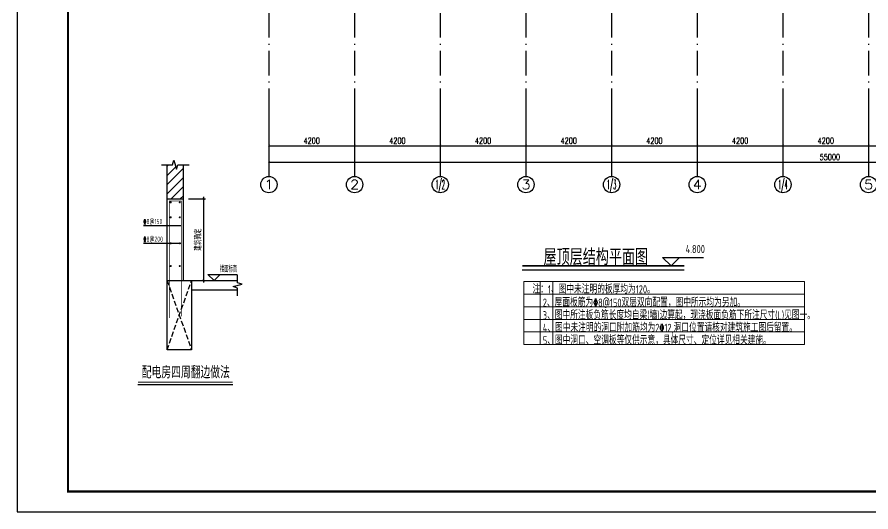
# Model space of a CAD drawing. Extents: x 169490 to 7584583, y -2399407 to 1374371.
# Drawn here: x 1588051 to 1629908, y 718146 to 742389 of the extents above; entities that cross this region are included whole.
import ezdxf
from ezdxf.enums import TextEntityAlignment as Align

# ---------------------------------------------------------------- set-up
doc = ezdxf.new("R2010")
doc.units = 0
doc.header["$LTSCALE"] = 100
for name, pattern in [('D3轴线点划线', [18.5, 12, -3, 0.5, -3]), ('DASH', [0.35, 0.25, -0.1]), ('H3普通虚线', [4.2, 3, -1.2])]:
    doc.linetypes.add(name, pattern=pattern)
doc.layers.get('0').update_dxf_attribs({"linetype": 'CONTINUOUS'})
doc.layers.get('DEFPOINTS').update_dxf_attribs({"linetype": 'CONTINUOUS'})
for name, color, linetype in [('AXIS', 3, 'CONTINUOUS'), ('AXIS_TEXT', 4, 'CONTINUOUS'), ('C-AXIS(轴号)', 3, 'CONTINUOUS'), ('C-AXIS-T(字)', 7, 'CONTINUOUS'), ('C-DOTE', 8, 'D3轴线点划线'), ('DIM_ELEV', 3, 'CONTINUOUS'), ('NUM', 7, 'CONTINUOUS'), ('S-0-TEXT', 7, 'CONTINUOUS'), ('S-DETL-LINE1', 2, 'CONTINUOUS'), ('S-DETL-LINE2', 2, 'H3普通虚线'), ('S-SLAB-DIM', 92, 'CONTINUOUS'), ('TEXT', 7, 'CONTINUOUS'), ('THIN', 190, 'CONTINUOUS'), ('图框', 140, 'CONTINUOUS'), ('文字', 7, 'CONTINUOUS'), ('门编号', 6, 'CONTINUOUS')]:
    doc.layers.add(name, color=color, linetype=linetype)
for name, color, linetype, lineweight in [('rein', 10, 'CONTINUOUS', 18), ('S-1-TEXT', 7, 'CONTINUOUS', 18), ('S-COLU-LINE1', 6, 'CONTINUOUS', 18), ('砼柱', 2, 'CONTINUOUS', 35)]:
    doc.layers.add(name, color=color, linetype=linetype, lineweight=lineweight)
doc.styles.add('_TCH_AXIS', font='COMPLEX', dxfattribs={"bigfont": 'GBCBIG'})
doc.styles.add('_TCH_DIM', font='SIMPLEX', dxfattribs={"bigfont": 'GBCBIG'})
doc.styles.add('_TCH_DIM_T3', font='SIMPLEX.shx', dxfattribs={"width": 0.705882, "bigfont": 'GBCBIG.shx'})
doc.styles.add('COMPLEX', font='COMPLEX')
doc.styles.add('TSSD_Dimension', font='Tssdeng.shx', dxfattribs={"width": 0.7, "bigfont": 'tssdchn.shx'})
doc.styles.add('TSSD_Label', font='Tssdeng.shx', dxfattribs={"width": 0.7, "bigfont": 'hztxt.shx'})
doc.styles.add('TSSD_REIN', font='tssdeng.shx', dxfattribs={"width": 0.7, "bigfont": 'hztxt.shx'})
doc.dimstyles.new('_TCH_ARCH&&100', dxfattribs={"dimtxt": 297.5, "dimasz": 100, "dimexe": 250, "dimexo": 300, "dimgap": 100, "dimtad": 1, "dimdec": 0, "dimzin": 0, "dimdsep": 46, "dimtxsty": '_TCH_DIM_T3', "dimblk": 'ARCHTICK', "dimcen": 0.09, "dimclrt": 7, "dimazin": 2, "dimtfac": 1, "dimtdec": 0, "dimtix": 1, "dimtmove": 2, "dimatfit": 3, "dimfxl": 1, "dimtolj": 1, "dimtzin": 0, "dimarcsym": 0})
doc.dimstyles.new('TSSD_25_100', dxfattribs={"dimtxt": 300, "dimasz": 100, "dimexe": 100, "dimexo": 250, "dimgap": 100, "dimtad": 1, "dimdec": 0, "dimlfac": 0.25, "dimzin": 0, "dimdsep": 46, "dimtxsty": 'TSSD_Dimension', "dimblk": 'ARCHTICK', "dimcen": 0, "dimdle": 100, "dimclrt": 7, "dimadec": 0, "dimazin": 0, "dimtfac": 1, "dimtdec": 0, "dimtix": 1, "dimtmove": 2, "dimatfit": 3, "dimldrblk": 'ARCHTICK', "dimfxl": 1, "dimtolj": 1, "dimtzin": 0, "dimarcsym": 0})

# ---------------------------------------------------------------- blocks, each defined once
blk = doc.blocks.new('_ARCHTICK')
at = {"const_width": 0.15}
blk.add_lwpolyline([(-0.5, -0.5), (0.5, 0.5)], dxfattribs=at)
blk = doc.blocks.new('*D1707')
at = {"layer": 'AXIS', "color": 0, "lineweight": -2, "transparency": 16777216}
for p, q in [((1600395, 738283), (1600395, 735033)), ((1655395, 738283), (1655395, 735033)), ((1600395, 735283), (1655395, 735283))]:
    blk.add_line(p, q, dxfattribs=at)
at = {"layer": 'DEFPOINTS', "color": 0, "transparency": 16777216}
for p in [(1600395, 738583), (1655395, 738583), (1655395, 735283)]:
    blk.add_point(p, dxfattribs=at)
at = {"layer": 'AXIS', "color": 0, "lineweight": -2, "transparency": 16777216, "xscale": 100, "yscale": 100, "zscale": 100, "rotation": 180}
blk.add_blockref('_ARCHTICK', (1600395, 735283), dxfattribs=at)
at = {"layer": 'AXIS', "color": 0, "lineweight": -2, "transparency": 16777216, "xscale": 100, "yscale": 100, "zscale": 100}
blk.add_blockref('_ARCHTICK', (1655395, 735283), dxfattribs=at)
at = {"layer": 'AXIS', "color": 7, "transparency": 16777216, "insert": (1627895, 735532), "char_height": 297.5, "attachment_point": 5, "style": '_TCH_DIM_T3'}
blk.add_mtext('\\A1;55000', dxfattribs=at)
blk = doc.blocks.new('*D1711')
at = {"layer": 'AXIS', "color": 0, "lineweight": -2, "transparency": 16777216}
for p, q in [((1629795, 738283), (1629795, 735833)), ((1639195, 738283), (1639195, 735833)), ((1629795, 736083), (1639195, 736083))]:
    blk.add_line(p, q, dxfattribs=at)
at = {"layer": 'DEFPOINTS', "color": 0, "transparency": 16777216}
for p in [(1629795, 738583), (1639195, 738583), (1639195, 736083)]:
    blk.add_point(p, dxfattribs=at)
at = {"layer": 'AXIS', "color": 0, "lineweight": -2, "transparency": 16777216, "xscale": 100, "yscale": 100, "zscale": 100, "rotation": 180}
blk.add_blockref('_ARCHTICK', (1629795, 736083), dxfattribs=at)
at = {"layer": 'AXIS', "color": 0, "lineweight": -2, "transparency": 16777216, "xscale": 100, "yscale": 100, "zscale": 100}
blk.add_blockref('_ARCHTICK', (1639195, 736083), dxfattribs=at)
at = {"layer": 'AXIS', "color": 7, "transparency": 16777216, "insert": (1634495, 736332), "char_height": 297.5, "attachment_point": 5, "style": '_TCH_DIM_T3'}
blk.add_mtext('\\A1;9400', dxfattribs=at)
blk = doc.blocks.new('*D1712')
at = {"layer": 'AXIS', "color": 0, "lineweight": -2, "transparency": 16777216}
for p, q in [((1625595, 738283), (1625595, 735833)), ((1629795, 738283), (1629795, 735833)), ((1625595, 736083), (1629795, 736083))]:
    blk.add_line(p, q, dxfattribs=at)
at = {"layer": 'DEFPOINTS', "color": 0, "transparency": 16777216}
for p in [(1625595, 738583), (1629795, 738583), (1629795, 736083)]:
    blk.add_point(p, dxfattribs=at)
at = {"layer": 'AXIS', "color": 0, "lineweight": -2, "transparency": 16777216, "xscale": 100, "yscale": 100, "zscale": 100, "rotation": 180}
blk.add_blockref('_ARCHTICK', (1625595, 736083), dxfattribs=at)
at = {"layer": 'AXIS', "color": 0, "lineweight": -2, "transparency": 16777216, "xscale": 100, "yscale": 100, "zscale": 100}
blk.add_blockref('_ARCHTICK', (1629795, 736083), dxfattribs=at)
at = {"layer": 'AXIS', "color": 7, "transparency": 16777216, "insert": (1627695, 736332), "char_height": 297.5, "attachment_point": 5, "style": '_TCH_DIM_T3'}
blk.add_mtext('\\A1;4200', dxfattribs=at)
blk = doc.blocks.new('*D1713')
at = {"layer": 'AXIS', "color": 0, "lineweight": -2, "transparency": 16777216}
for p, q in [((1621395, 738283), (1621395, 735833)), ((1625595, 738283), (1625595, 735833)), ((1621395, 736083), (1625595, 736083))]:
    blk.add_line(p, q, dxfattribs=at)
at = {"layer": 'DEFPOINTS', "color": 0, "transparency": 16777216}
for p in [(1621395, 738583), (1625595, 738583), (1625595, 736083)]:
    blk.add_point(p, dxfattribs=at)
at = {"layer": 'AXIS', "color": 0, "lineweight": -2, "transparency": 16777216, "xscale": 100, "yscale": 100, "zscale": 100, "rotation": 180}
blk.add_blockref('_ARCHTICK', (1621395, 736083), dxfattribs=at)
at = {"layer": 'AXIS', "color": 0, "lineweight": -2, "transparency": 16777216, "xscale": 100, "yscale": 100, "zscale": 100}
blk.add_blockref('_ARCHTICK', (1625595, 736083), dxfattribs=at)
at = {"layer": 'AXIS', "color": 7, "transparency": 16777216, "insert": (1623495, 736332), "char_height": 297.5, "attachment_point": 5, "style": '_TCH_DIM_T3'}
blk.add_mtext('\\A1;4200', dxfattribs=at)
blk = doc.blocks.new('*D1714')
at = {"layer": 'AXIS', "color": 0, "lineweight": -2, "transparency": 16777216}
for p, q in [((1617195, 738283), (1617195, 735833)), ((1621395, 738283), (1621395, 735833)), ((1617195, 736083), (1621395, 736083))]:
    blk.add_line(p, q, dxfattribs=at)
at = {"layer": 'DEFPOINTS', "color": 0, "transparency": 16777216}
for p in [(1617195, 738583), (1621395, 738583), (1621395, 736083)]:
    blk.add_point(p, dxfattribs=at)
at = {"layer": 'AXIS', "color": 0, "lineweight": -2, "transparency": 16777216, "xscale": 100, "yscale": 100, "zscale": 100, "rotation": 180}
blk.add_blockref('_ARCHTICK', (1617195, 736083), dxfattribs=at)
at = {"layer": 'AXIS', "color": 0, "lineweight": -2, "transparency": 16777216, "xscale": 100, "yscale": 100, "zscale": 100}
blk.add_blockref('_ARCHTICK', (1621395, 736083), dxfattribs=at)
at = {"layer": 'AXIS', "color": 7, "transparency": 16777216, "insert": (1619295, 736332), "char_height": 297.5, "attachment_point": 5, "style": '_TCH_DIM_T3'}
blk.add_mtext('\\A1;4200', dxfattribs=at)
blk = doc.blocks.new('*D1715')
at = {"layer": 'AXIS', "color": 0, "lineweight": -2, "transparency": 16777216}
for p, q in [((1612995, 738283), (1612995, 735833)), ((1617195, 738283), (1617195, 735833)), ((1612995, 736083), (1617195, 736083))]:
    blk.add_line(p, q, dxfattribs=at)
at = {"layer": 'DEFPOINTS', "color": 0, "transparency": 16777216}
for p in [(1612995, 738583), (1617195, 738583), (1617195, 736083)]:
    blk.add_point(p, dxfattribs=at)
at = {"layer": 'AXIS', "color": 0, "lineweight": -2, "transparency": 16777216, "xscale": 100, "yscale": 100, "zscale": 100, "rotation": 180}
blk.add_blockref('_ARCHTICK', (1612995, 736083), dxfattribs=at)
at = {"layer": 'AXIS', "color": 0, "lineweight": -2, "transparency": 16777216, "xscale": 100, "yscale": 100, "zscale": 100}
blk.add_blockref('_ARCHTICK', (1617195, 736083), dxfattribs=at)
at = {"layer": 'AXIS', "color": 7, "transparency": 16777216, "insert": (1615095, 736332), "char_height": 297.5, "attachment_point": 5, "style": '_TCH_DIM_T3'}
blk.add_mtext('\\A1;4200', dxfattribs=at)
blk = doc.blocks.new('*D1716')
at = {"layer": 'AXIS', "color": 0, "lineweight": -2, "transparency": 16777216}
for p, q in [((1608795, 738283), (1608795, 735833)), ((1612995, 738283), (1612995, 735833)), ((1608795, 736083), (1612995, 736083))]:
    blk.add_line(p, q, dxfattribs=at)
at = {"layer": 'DEFPOINTS', "color": 0, "transparency": 16777216}
for p in [(1608795, 738583), (1612995, 738583), (1612995, 736083)]:
    blk.add_point(p, dxfattribs=at)
at = {"layer": 'AXIS', "color": 0, "lineweight": -2, "transparency": 16777216, "xscale": 100, "yscale": 100, "zscale": 100, "rotation": 180}
blk.add_blockref('_ARCHTICK', (1608795, 736083), dxfattribs=at)
at = {"layer": 'AXIS', "color": 0, "lineweight": -2, "transparency": 16777216, "xscale": 100, "yscale": 100, "zscale": 100}
blk.add_blockref('_ARCHTICK', (1612995, 736083), dxfattribs=at)
at = {"layer": 'AXIS', "color": 7, "transparency": 16777216, "insert": (1610895, 736332), "char_height": 297.5, "attachment_point": 5, "style": '_TCH_DIM_T3'}
blk.add_mtext('\\A1;4200', dxfattribs=at)
blk = doc.blocks.new('*D1717')
at = {"layer": 'AXIS', "color": 0, "lineweight": -2, "transparency": 16777216}
for p, q in [((1604595, 738283), (1604595, 735833)), ((1608795, 738283), (1608795, 735833)), ((1604595, 736083), (1608795, 736083))]:
    blk.add_line(p, q, dxfattribs=at)
at = {"layer": 'DEFPOINTS', "color": 0, "transparency": 16777216}
for p in [(1604595, 738583), (1608795, 738583), (1608795, 736083)]:
    blk.add_point(p, dxfattribs=at)
at = {"layer": 'AXIS', "color": 0, "lineweight": -2, "transparency": 16777216, "xscale": 100, "yscale": 100, "zscale": 100, "rotation": 180}
blk.add_blockref('_ARCHTICK', (1604595, 736083), dxfattribs=at)
at = {"layer": 'AXIS', "color": 0, "lineweight": -2, "transparency": 16777216, "xscale": 100, "yscale": 100, "zscale": 100}
blk.add_blockref('_ARCHTICK', (1608795, 736083), dxfattribs=at)
at = {"layer": 'AXIS', "color": 7, "transparency": 16777216, "insert": (1606695, 736332), "char_height": 297.5, "attachment_point": 5, "style": '_TCH_DIM_T3'}
blk.add_mtext('\\A1;4200', dxfattribs=at)
blk = doc.blocks.new('*D1718')
at = {"layer": 'AXIS', "color": 0, "lineweight": -2, "transparency": 16777216}
for p, q in [((1600395, 738283), (1600395, 735833)), ((1604595, 738283), (1604595, 735833)), ((1600395, 736083), (1604595, 736083))]:
    blk.add_line(p, q, dxfattribs=at)
at = {"layer": 'DEFPOINTS', "color": 0, "transparency": 16777216}
for p in [(1600395, 738583), (1604595, 738583), (1604595, 736083)]:
    blk.add_point(p, dxfattribs=at)
at = {"layer": 'AXIS', "color": 0, "lineweight": -2, "transparency": 16777216, "xscale": 100, "yscale": 100, "zscale": 100, "rotation": 180}
blk.add_blockref('_ARCHTICK', (1600395, 736083), dxfattribs=at)
at = {"layer": 'AXIS', "color": 0, "lineweight": -2, "transparency": 16777216, "xscale": 100, "yscale": 100, "zscale": 100}
blk.add_blockref('_ARCHTICK', (1604595, 736083), dxfattribs=at)
at = {"layer": 'AXIS', "color": 7, "transparency": 16777216, "insert": (1602495, 736332), "char_height": 297.5, "attachment_point": 5, "style": '_TCH_DIM_T3'}
blk.add_mtext('\\A1;4200', dxfattribs=at)
blk = doc.blocks.new('_AXISO')
blk.add_circle((0, 0), 0.5)
at = {"layer": 'AXIS_TEXT', "style": 'COMPLEX', "width": 1.041667}
blk.add_attdef('A', text='', height=0.56, dxfattribs=at).set_placement((-0.25, -0.28), (0.25, -0.28), align=Align.FIT)
blk = doc.blocks.new('*D9236')
at = {"layer": 'DEFPOINTS', "color": 0, "transparency": 16777216}
for p in [(1596203, 733485), (1596203, 729485), (1597189, 729485)]:
    blk.add_point(p, dxfattribs=at)
at = {"layer": 'S-SLAB-DIM', "color": 0, "lineweight": -2, "transparency": 16777216}
for p, q in [((1596453, 733485), (1597289, 733485)), ((1597189, 733585), (1597189, 729385)), ((1596453, 729485), (1597289, 729485))]:
    blk.add_line(p, q, dxfattribs=at)
at = {"layer": 'S-SLAB-DIM', "color": 0, "lineweight": -2, "transparency": 16777216, "xscale": 100, "yscale": 100, "zscale": 100}
for p, rotation in [((1597189, 733485), 90), ((1597189, 729485), 270)]:
    blk.add_blockref('_ARCHTICK', p, dxfattribs=dict(at, rotation=rotation))
at = {"layer": 'S-SLAB-DIM', "color": 7, "transparency": 16777216, "insert": (1596939, 731485), "char_height": 300, "attachment_point": 5, "rotation": 90, "style": 'TSSD_Dimension'}
blk.add_mtext('\\A1;建筑确定', dxfattribs=at)
blk = doc.blocks.new('BW-24247797', base_point=(1593975, 724380.2, 0))
at = {"layer": 'S-COLU-LINE1', "ltscale": 10}
h = blk.add_hatch(dxfattribs=at)
h.set_pattern_fill('ANSI31', color=251, scale=100)
h.set_pattern_definition([(45, (0, 5374.7), (-224.506403, 224.506403), [])])
h.paths.add_polyline_path([(1596202.6, 735158.3), (1595932.6, 735158.3), (1595862.6, 734938.3), (1595742.6, 735378.3), (1595672.6, 735158.3), (1595402.6, 735158.3), (1595402.6, 733485.1), (1596202.6, 733485.1)])
at = {"layer": 'DIM_ELEV'}
for p, q in [((1597405.3, 729785.1), (1598843.8, 729785.1)), ((1597705.3, 729485.1), (1597405.3, 729785.1)), ((1597705.3, 729485.1), (1598005.3, 729785.1)), ((1597689.4, 729485.1), (1598697.5, 729485.1))]:
    blk.add_line(p, q, dxfattribs=at)
at = {"layer": 'NUM'}
blk.add_line((1593975, 724380.2), (1598627.7, 724380.2), dxfattribs=at)
at = {"layer": 'NUM', "const_width": 50}
blk.add_lwpolyline([(1593978.1, 724499.8), (1598626.3, 724499.8)], dxfattribs=at)
at = {"layer": 'rein', "const_width": 30}
blk.add_lwpolyline([(1596102.6, 727731.1), (1596102.6, 733372.6), (1595510.8, 733372.6), (1595510.8, 727643.3)], dxfattribs=at)
at = {"layer": 'rein', "const_width": 50}
for points in [[(1595605.9, 733313, -1), (1595555.9, 733313, -1)], [(1596051.8, 733313, -1), (1596001.8, 733313, -1)], [(1595605.9, 732578.4, -1), (1595555.9, 732578.4, -1)], [(1596051.8, 732578.4, -1), (1596001.8, 732578.4, -1)], [(1595605.9, 731303.3, -1), (1595555.9, 731303.3, -1)], [(1596051.8, 731303.3, -1), (1596001.8, 731303.3, -1)], [(1595605.9, 730191.1, -1), (1595555.9, 730191.1, -1)], [(1596051.8, 730191.1, -1), (1596001.8, 730191.1, -1)]]:
    blk.add_lwpolyline(points, format="xyb", close=True, dxfattribs=at)
at = {"layer": 'S-DETL-LINE1'}
for p, q in [((1595402.6, 733485.1), (1595402.6, 735158.3)), ((1596202.6, 733485.1), (1596202.6, 735158.3)), ((1595402.6, 733485.1), (1596202.6, 733485.1)), ((1595402.6, 729485.1), (1595402.6, 733485.1)), ((1596202.6, 729485.1), (1596202.6, 733485.1)), ((1595402.6, 729485.1), (1598858.9, 729485.1)), ((1595402.6, 726085.1), (1595402.6, 729485.1)), ((1596602.5, 729485.1), (1596602.5, 726085.1)), ((1598858.9, 729005.1), (1596602.5, 729005.1)), ((1596602.5, 726085.1), (1595402.6, 726085.1))]:
    blk.add_line(p, q, dxfattribs=at)
at = {"layer": 'S-DETL-LINE1', "linetype": 'DASH', "ltscale": 10}
for p, q in [((1595402.6, 726085.1), (1596602.5, 729485.1)), ((1595402.6, 729485.1), (1596602.5, 726085.1))]:
    blk.add_line(p, q, dxfattribs=at)
at = {"layer": 'S-DETL-LINE2', "ltscale": 10}
for points in [[(1595122.6, 735158.3), (1595672.6, 735158.3), (1595742.6, 735378.3), (1595862.6, 734938.3), (1595932.6, 735158.3), (1596482.6, 735158.3)], [(1598858.9, 728725.1), (1598858.9, 729115.1), (1598638.9, 729185.1), (1599078.9, 729305.1), (1598858.9, 729375.1), (1598858.9, 729765.1)]]:
    blk.add_lwpolyline(points, dxfattribs=at)
at = {"layer": 'TEXT', "color": 62}
for p, q in [((1596102.6, 732157.8), (1594255.1, 732157.8)), ((1596102.6, 731297.3), (1594255.1, 731297.3))]:
    blk.add_line(p, q, dxfattribs=at)
at = {"layer": 'DIM_ELEV', "style": '_TCH_DIM', "width": 0.705882}
blk.add_text('楼面标高', height=297.5, dxfattribs=at).set_placement((1597996.4, 729890.1))
at = {"layer": 'TEXT', "color": 62, "style": 'TSSD_REIN', "width": 0.7}
for s, p in [('%%1328@150', (1594242, 732246.4, 14.8)), ('%%1328@200', (1594242, 731385.9, 14.8))]:
    blk.add_text(s, height=250, dxfattribs=at).set_placement(p)
at = {"layer": 'TEXT', "ltscale": 99, "style": 'TSSD_REIN', "width": 0.8}
blk.add_text('配电房四周翻边做法', height=600, dxfattribs=at).set_placement((1594162.2, 724685.7))
at = {"layer": 'S-SLAB-DIM'}
dim = blk.add_linear_dim(base=(1597189.4, 729485.1), p1=(1596202.6, 733485.1), p2=(1596202.6, 729485.1), angle=90, text='建筑确定', dimstyle='TSSD_25_100', dxfattribs=at)
dim.commit()
dim.dimension.update_dxf_attribs({"geometry": '*D9236', "text_midpoint": (1596939.4, 731485.1)})

msp = doc.modelspace()

# ---------------------------------------------------------------- linework, layer by layer
at = {"layer": 'C-AXIS(轴号)'}
for p, q in [((1600395, 738583), (1600395, 734583)), ((1604595, 738583), (1604595, 734583)), ((1608795, 738583), (1608795, 734583)), ((1612995, 738583), (1612995, 734583)), ((1617195, 738583), (1617195, 734583)), ((1621395, 738583), (1621395, 734583)), ((1625595, 738583), (1625595, 734583)), ((1629795, 738583), (1629795, 734583))]:
    msp.add_line(p, q, dxfattribs=at)
at = {"layer": 'C-DOTE'}
for p, q in [((1600395, 764783), (1600395, 738583)), ((1604595, 764783), (1604595, 738583)), ((1608795, 764783), (1608795, 738583)), ((1612995, 764783), (1612995, 738583)), ((1617195, 764783), (1617195, 738583)), ((1621395, 764783), (1621395, 738583)), ((1625595, 764783), (1625595, 738583)), ((1629795, 764783), (1629795, 738583))]:
    msp.add_line(p, q, dxfattribs=at)
at = {"layer": 'S-1-TEXT', "color": 8}
for p, q in [((1626655.4, 729427.6), (1612900.5, 729427.6)), ((1612900.5, 729427.6), (1612900.5, 726344.4)), ((1613701.4, 729427.6), (1613701.4, 726344.4)), ((1614318.9, 729427.6), (1614318.9, 726344.4)), ((1626655.4, 728811), (1612900.5, 728811)), ((1626655.4, 728194.3), (1612900.5, 728194.3)), ((1626655.4, 727577.7), (1612900.5, 727577.7)), ((1626655.4, 727577.7), (1612900.5, 727577.7)), ((1626655.4, 727577.7), (1612900.5, 727577.7)), ((1626655.4, 726961), (1612900.5, 726961)), ((1626655.4, 726961), (1612900.5, 726961)), ((1626655.4, 726344.4), (1612900.5, 726344.4))]:
    msp.add_line(p, q, dxfattribs=at)
msp.add_lwpolyline([(1626655.4, 729427.6), (1626655.4, 726344.4)], dxfattribs=at)
at = {"layer": 'THIN'}
for p, q in [((1620109.7, 730204.8), (1619697.2, 730617.3)), ((1619697.2, 730617.3), (1621700.8, 730617.3)), ((1620109.7, 730204.8), (1620522.2, 730617.3))]:
    msp.add_line(p, q, dxfattribs=at)
at = {"layer": '图框'}
msp.add_lwpolyline([(1588050.5, 718145.5), (1672150.5, 718145.5), (1672150.5, 777545.5), (1588050.5, 777545.5)], close=True, dxfattribs=at)
at = {"layer": '图框', "const_width": 100}
msp.add_lwpolyline([(1590550.5, 719145.5), (1671150.5, 719145.5), (1671150.5, 776545.5), (1590550.5, 776545.5)], close=True, dxfattribs=at)
at = {"layer": '文字'}
msp.add_line((1612818.7, 730008.9), (1620752.6, 730008.9), dxfattribs=at)
at = {"layer": '文字', "const_width": 75}
msp.add_lwpolyline([(1612818.7, 730204.8), (1620752.6, 730204.8)], dxfattribs=at)
at = {"layer": '砼柱', "ltscale": 10}
msp.add_lwpolyline([(1590550.5, 776545.5), (1664155.5, 776545.5), (1664155.5, 719145.5), (1590550.5, 719145.5)], close=True, dxfattribs=at)

# ---------------------------------------------------------------- block references
at = {"layer": 'C-AXIS(轴号)'}
ref = msp.add_blockref('_AXISO', (1600395, 734183), dxfattribs=dict(at, xscale=800, yscale=800, zscale=800))
ref.add_attrib('A', '1', dxfattribs={"layer": 'C-AXIS-T(字)', "height": 452.5, "style": '_TCH_AXIS', "width": 2.333333}).set_placement((1600168.7, 733956.7), (1600621.3, 733956.7), align=Align.FIT)
ref = msp.add_blockref('_AXISO', (1604595, 734183), dxfattribs=dict(at, xscale=800, yscale=800, zscale=800))
ref.add_attrib('A', '2', dxfattribs={"layer": 'C-AXIS-T(字)', "height": 452.5, "style": '_TCH_AXIS', "width": 1.5}).set_placement((1604368.7, 733956.7), (1604821.3, 733956.7), align=Align.FIT)
ref = msp.add_blockref('_AXISO', (1608795, 734183), dxfattribs=dict(at, xscale=800, yscale=800, zscale=800))
ref.add_attrib('A', '1/2', dxfattribs={"layer": 'C-AXIS-T(字)', "height": 452.55, "style": '_TCH_AXIS', "width": 0.411765}).set_placement((1608568.7, 733956.7), (1609021.3, 733956.7), align=Align.FIT)
ref = msp.add_blockref('_AXISO', (1612995, 734183), dxfattribs=dict(at, xscale=800, yscale=800, zscale=800))
ref.add_attrib('A', '3', dxfattribs={"layer": 'C-AXIS-T(字)', "height": 452.5, "style": '_TCH_AXIS', "width": 1.5}).set_placement((1612768.7, 733956.7), (1613221.3, 733956.7), align=Align.FIT)
ref = msp.add_blockref('_AXISO', (1617195, 734183), dxfattribs=dict(at, xscale=800, yscale=800, zscale=800))
ref.add_attrib('A', '1/3', dxfattribs={"layer": 'C-AXIS-T(字)', "height": 452.55, "style": '_TCH_AXIS', "width": 0.411765}).set_placement((1616968.7, 733956.7), (1617421.3, 733956.7), align=Align.FIT)
ref = msp.add_blockref('_AXISO', (1621395, 734183), dxfattribs=dict(at, xscale=800, yscale=800, zscale=800))
ref.add_attrib('A', '4', dxfattribs={"layer": 'C-AXIS-T(字)', "height": 452.5, "style": '_TCH_AXIS', "width": 1.3125}).set_placement((1621168.7, 733956.7), (1621621.3, 733956.7), align=Align.FIT)
ref = msp.add_blockref('_AXISO', (1625595, 734183), dxfattribs=dict(at, xscale=800, yscale=800, zscale=800))
ref.add_attrib('A', '1/4', dxfattribs={"layer": 'C-AXIS-T(字)', "height": 452.55, "style": '_TCH_AXIS', "width": 0.396226}).set_placement((1625368.7, 733956.7), (1625821.3, 733956.7), align=Align.FIT)
ref = msp.add_blockref('_AXISO', (1629795, 734183), dxfattribs=dict(at, xscale=800, yscale=800, zscale=800))
ref.add_attrib('A', '5', dxfattribs={"layer": 'C-AXIS-T(字)', "height": 452.5, "style": '_TCH_AXIS', "width": 1.5}).set_placement((1629568.7, 733956.7), (1630021.3, 733956.7), align=Align.FIT)
at = {"layer": 'S-DETL-LINE1'}
msp.add_blockref('BW-24247797', (1593975, 724380.2, 0), dxfattribs=at)

# ---------------------------------------------------------------- texts
at = {"layer": 'S-0-TEXT', "style": 'TSSD_REIN', "width": 0.7}
for s, p in [(' 注：1、图中未注明的板厚均为120。', (1613125, 728847.6, -2339.2)), ('2、屋面板筋为%%1328@150双层双向配置，图中所示均为另加。', (1613821.2, 728196.2, 28423.1)), ('3、图中所注板负筋长度均自梁(墙)边算起，现浇板面负筋下所注尺寸(L)见图一。', (1613821.2, 727579.6, 28423.1)), ('4、图中未注明的洞口附加筋均为2%%13212,洞口位置请核对建筑施工图后留置。', (1613821.2, 726962.9, 28423.1)), ('5、图中洞口、空调板等仅供示意，具体尺寸、定位详见相关建施。', (1613821.2, 726346.3, 28423.1))]:
    msp.add_text(s, height=400, rotation=359.99983, dxfattribs=at).set_placement(p)
at = {"layer": 'THIN', "style": 'TSSD_Label', "width": 0.7}
msp.add_text('4.800', height=400, dxfattribs=at).set_placement((1621770.9, 730704.5), align=Align.BOTTOM_RIGHT)
at = {"layer": '门编号', "color": 7, "style": 'TSSD_REIN', "width": 0.8}
msp.add_text('屋顶层结构平面图', height=800, dxfattribs=at).set_placement((1616421.1, 730667.5), align=Align.MIDDLE)

# ---------------------------------------------------------------- dimensions: what is measured, and where the dimension line sits
at = {"layer": 'AXIS'}
for p1, p2, distance, picture, middle in [((1600395, 738583), (1655395, 738583), -3300, '*D1707', (1627895, 735531.7)), ((1600395, 738583), (1604595, 738583), -2500, '*D1718', (1602495, 736331.7)), ((1604595, 738583), (1608795, 738583), -2500, '*D1717', (1606695, 736331.7)), ((1608795, 738583), (1612995, 738583), -2500, '*D1716', (1610895, 736331.7)), ((1612995, 738583), (1617195, 738583), -2500, '*D1715', (1615095, 736331.7)), ((1617195, 738583), (1621395, 738583), -2500, '*D1714', (1619295, 736331.7)), ((1621395, 738583), (1625595, 738583), -2500, '*D1713', (1623495, 736331.7)), ((1625595, 738583), (1629795, 738583), -2500, '*D1712', (1627695, 736331.7)), ((1629795, 738583), (1639195, 738583), -2500, '*D1711', (1634495, 736331.7))]:
    dim = msp.add_aligned_dim(p1=p1, p2=p2, distance=distance, dimstyle='_TCH_ARCH&&100', dxfattribs=at)
    dim.commit()
    dim.dimension.update_dxf_attribs({"geometry": picture, "text_midpoint": middle})

doc.saveas('drawing.dxf')
